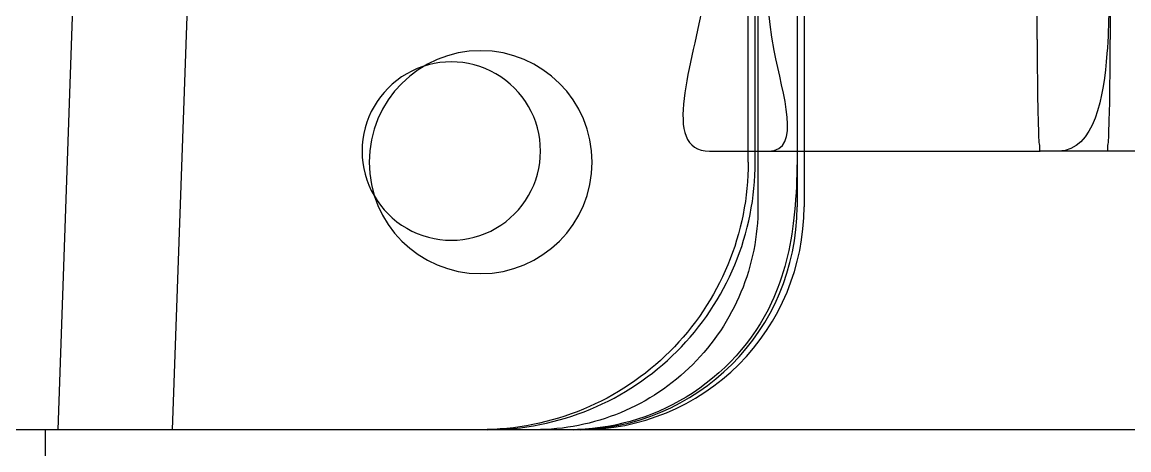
# Model space of a CAD drawing. Extents: x 59521 to 184406, y -1257 to 56672.
# Drawn here: x 73975.96 to 74025.57, y 10239.26 to 10258.44 of the extents above; entities that cross this region are included whole.
import ezdxf

# ---------------------------------------------------------------- set-up
doc = ezdxf.new("R2010")
doc.units = 0
doc.header["$MEASUREMENT"] = 0
doc.layers.get('0').update_dxf_attribs({"linetype": 'CONTINUOUS'})

# ---------------------------------------------------------------- blocks, each defined once
blk = doc.blocks.new('hu88')
at = {"color": 87, "linetype": 'Continuous'}
for p, q in [((-150.663, -927.553), (-150.663, -918.553)), ((-499.906, -927.553), (1624.094, -927.553)), ((-156.372, -927.553), (-157.314, -954.547)), ((-151.24, -927.553), (-152.188, -954.722)), ((-184.673, -1067.553), (-184.673, -937.553)), ((-184.359, -972.564), (-184.359, -937.553)), ((-182.61, -955.053), (-182.61, -937.553)), ((-182.488, -939.553), (-182.488, -946.553)), ((-182.174, -939.553), (-182.174, -946.553)), ((-233.253, -940.053), (-195.255, -940.053)), ((-180.443, -940.053), (-195.255, -940.053)), ((-184.366, -1062.553), (-184.366, -941.553)), ((-198.396, -1060.053), (-198.396, -945.053)), ((-195.124, -945.053), (-195.124, -952.359))]:
    blk.add_line(p, q, dxfattribs=at)
for centre, radius, start, end in [((-174.675, -937.551), 9.998, 90.0096, 180.0107), ((-174.361, -937.551), 9.998, 90.0111, 180.0092), ((-170.177, -939.553), 5, 90.0178, 269.9822), ((-170.18, -939.553), 5, 270.0178, 89.9822), ((-168.864, -940.051), 3.999, 359.9826, 180.0174), ((-168.864, -940.054), 3.999, 179.9826, 0.0174)]:
    blk.add_arc(centre, radius, start, end, dxfattribs=at)
for points, knots in [([(-184.366, -941.553), (-184.366, -940.052), (-184.413, -937.237), (-183.345, -932.555), (-179.761, -928.601), (-175.988, -927.553), (-174.182, -927.553)], [0, 0, 0, 0, 0.230314, 0.43127, 0.722962, 1, 1, 1, 1]), ([(-182.61, -937.553), (-182.61, -936.251), (-182.09, -933.621), (-179.867, -930.3), (-176.549, -928.074), (-173.921, -927.553), (-172.621, -927.553)], [0, 0, 0, 0, 0.250394, 0.500177, 0.749858, 1, 1, 1, 1]), ([(-170.492, -927.553), (-172.057, -927.553), (-175.212, -928.179), (-179.193, -930.849), (-181.862, -934.831), (-182.488, -937.987), (-182.488, -939.553)], [0, 0, 0, 0, 0.250727, 0.499944, 0.749194, 1, 1, 1, 1]), ([(-182.174, -939.553), (-182.174, -937.987), (-181.548, -934.831), (-178.879, -930.849), (-174.898, -928.179), (-171.743, -927.553), (-170.178, -927.553)], [0, 0, 0, 0, 0.250806, 0.500056, 0.749273, 1, 1, 1, 1]), ([(-198.265, -940.053), (-198.298, -940.053), (-198.278, -940.252), (-198.334, -940.467), (-198.335, -940.959), (-198.374, -941.841), (-198.388, -943.241), (-198.396, -944.415), (-198.396, -945.053)], [0, 0, 0, 0, 0.019861, 0.076917, 0.169338, 0.293624, 0.617725, 1, 1, 1, 1]), ([(-198.344, -952.053), (-198.344, -950.752), (-198.293, -948.104), (-198.411, -944.433), (-197.709, -940.053), (-196.083, -940.053)], [0, 0, 0, 0, 0.311854, 0.610053, 1, 1, 1, 1]), ([(-195.124, -945.053), (-195.124, -944.415), (-195.132, -943.241), (-195.146, -941.841), (-195.185, -940.959), (-195.186, -940.467), (-195.242, -940.252), (-195.222, -940.053), (-195.255, -940.053)], [0, 0, 0, 0, 0.382275, 0.706376, 0.830662, 0.923083, 0.980139, 1, 1, 1, 1]), ([(-183.087, -940.053), (-184.594, -940.053), (-182.267, -946.798), (-183.401, -949.557), (-183.401, -952.053)], [0, 0, 0, 0, 0.376503, 1, 1, 1, 1]), ([(-180.129, -952.053), (-180.129, -950.313), (-180.942, -947.179), (-178.181, -940.053), (-180.443, -940.053)], [0, 0, 0, 0, 0.434669, 1, 1, 1, 1])]:
    blk.add_open_spline(points, degree=3, knots=knots, dxfattribs=at)

msp = doc.modelspace()

# ---------------------------------------------------------------- block references
at = {"rotation": 180}
msp.add_blockref('hu88', (73826.333, 9312.606), dxfattribs=at)

doc.saveas('drawing.dxf')
